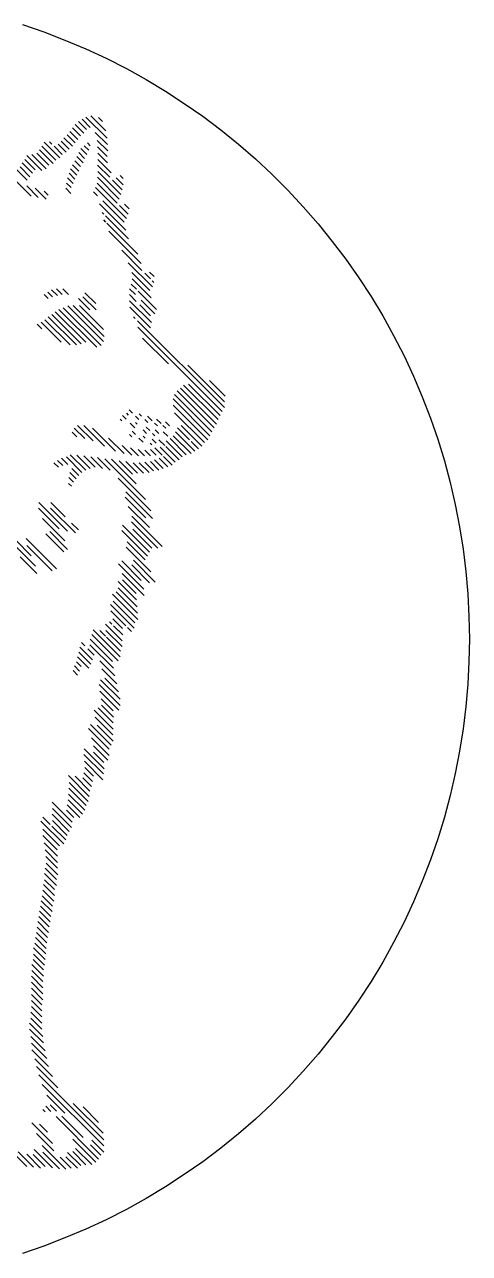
# Model space of a CAD drawing. Header units: millimetres. Extents: x 10 to 1190, y 102 to 890.
# Drawn here: x 1141 to 1172, y 132.2 to 217.8 of the extents above; entities that cross this region are included whole.
import ezdxf

# ---------------------------------------------------------------- set-up
doc = ezdxf.new("R2010")
doc.units = ezdxf.units.MM
doc.layers.add('CUT', color=1, linetype='CONTINUOUS')
doc.layers.add('ETCH', color=7, linetype='CONTINUOUS')

msp = doc.modelspace()

# ---------------------------------------------------------------- linework, layer by layer
at = {"layer": 'CUT'}
msp.add_lwpolyline([(1140.91, 217.8), (1142.39, 217.29), (1143.86, 216.72), (1145.3, 216.11), (1146.73, 215.45), (1148.13, 214.73), (1149.5, 213.97), (1150.85, 213.16), (1152.16, 212.31), (1153.45, 211.41), (1154.7, 210.46), (1155.93, 209.47), (1157.11, 208.44), (1158.26, 207.37), (1159.37, 206.26), (1160.44, 205.11), (1161.47, 203.93), (1162.46, 202.7), (1163.41, 201.45), (1164.31, 200.16), (1165.16, 198.85), (1165.97, 197.5), (1166.73, 196.13), (1167.45, 194.73), (1168.11, 193.3), (1168.72, 191.86), (1169.29, 190.39), (1169.8, 188.91), (1170.26, 187.4), (1170.66, 185.89), (1171.02, 184.36), (1171.32, 182.81), (1171.56, 181.26), (1171.75, 179.7), (1171.89, 178.14), (1171.97, 176.57), (1172, 175), (1171.97, 173.43), (1171.89, 171.86), (1171.75, 170.3), (1171.56, 168.74), (1171.32, 167.19), (1171.02, 165.64), (1170.66, 164.11), (1170.26, 162.6), (1169.8, 161.09), (1169.29, 159.61), (1168.72, 158.14), (1168.11, 156.7), (1167.45, 155.27), (1166.73, 153.87), (1165.97, 152.5), (1165.16, 151.15), (1164.31, 149.84), (1163.41, 148.55), (1162.46, 147.3), (1161.47, 146.07), (1160.44, 144.89), (1159.37, 143.74), (1158.26, 142.63), (1157.11, 141.56), (1155.93, 140.53), (1154.7, 139.54), (1153.45, 138.59), (1152.16, 137.69), (1150.85, 136.84), (1149.5, 136.03), (1148.13, 135.27), (1146.73, 134.55), (1145.3, 133.89), (1143.86, 133.28), (1142.39, 132.71), (1140.91, 132.2)], dxfattribs=at)
at = {"layer": 'ETCH'}
for points in [[(1145.66, 211.44), (1146.7, 210.4)], [(1144.38, 210.6), (1144.94, 210.04)], [(1144.56, 210.84), (1145.16, 210.24)], [(1144.79, 211.04), (1145.35, 210.48)], [(1145.05, 211.2), (1145.61, 210.64)], [(1145.31, 211.36), (1146.79, 209.88)], [(1146.2, 211.32), (1146.48, 211.04)], [(1143.78, 209.92), (1144.38, 209.32)], [(1144.01, 210.12), (1144.57, 209.56)], [(1144.19, 210.36), (1144.75, 209.8)], [(1145.97, 210.28), (1146.81, 209.44)], [(1138.06, 209.28), (1141.5, 205.84)], [(1139.15, 209.04), (1141.23, 206.96)], [(1142.08, 209.08), (1143.04, 208.12)], [(1142.26, 209.32), (1143.22, 208.36)], [(1142.41, 209.6), (1143.49, 208.52)], [(1142.79, 209.64), (1142.95, 209.48)], [(1143.11, 209.32), (1143.67, 208.76)], [(1143.38, 209.48), (1143.94, 208.92)], [(1143.6, 209.68), (1144.16, 209.12)], [(1144.82, 208.88), (1145.22, 208.48)], [(1144.97, 209.16), (1145.37, 208.76)], [(1145.19, 209.36), (1145.51, 209.04)], [(1145.42, 209.56), (1145.62, 209.36)], [(1146.11, 209.72), (1146.83, 209)], [(1146.12, 209.28), (1146.8, 208.6)], [(1140.88, 208.16), (1141.6, 207.44)], [(1141.06, 208.4), (1141.78, 207.68)], [(1141.21, 208.68), (1142.25, 207.64)], [(1141.55, 208.76), (1142.55, 207.76)], [(1141.89, 208.84), (1142.73, 208)], [(1144.39, 208.04), (1144.83, 207.6)], [(1144.54, 208.32), (1144.94, 207.92)], [(1144.68, 208.6), (1145.12, 208.16)], [(1146.14, 208.84), (1146.82, 208.16)], [(1146.15, 208.4), (1147.07, 207.48)], [(1140.73, 207.88), (1141.41, 207.2)], [(1144.14, 207.44), (1144.54, 207.04)], [(1144.25, 207.76), (1144.69, 207.32)], [(1146.12, 207.16), (1147.64, 205.64)], [(1146.13, 208), (1146.97, 207.16)], [(1146.14, 207.56), (1147.74, 205.96)], [(1147.7, 207.28), (1147.9, 207.08)], [(1141.2, 206.56), (1142, 205.76)], [(1141.79, 206.4), (1142.55, 205.64)], [(1143.91, 206.4), (1144.27, 206.04)], [(1143.97, 206.76), (1144.29, 206.44)], [(1144.04, 207.12), (1144.44, 206.72)], [(1145.99, 206.44), (1148.15, 204.28)], [(1146.1, 206.76), (1147.5, 205.36)], [(1147.17, 206.96), (1147.85, 206.28)], [(1147.43, 207.12), (1147.91, 206.64)], [(1142.41, 206.2), (1142.69, 205.92)], [(1145.85, 206.16), (1146.13, 205.88)], [(1146.49, 205.52), (1147.97, 204.04)], [(1146.26, 205.32), (1148.1, 203.48)], [(1146.44, 204.72), (1146.56, 204.6)], [(1147.66, 205.2), (1148.26, 204.6)], [(1148, 205.28), (1148.32, 204.96)], [(1146.53, 204.2), (1146.69, 204.04)], [(1146.68, 204.48), (1148.28, 202.88)], [(1146.77, 203.96), (1148.93, 201.8)], [(1146.91, 203.4), (1149.15, 201.16)], [(1147.81, 202.08), (1149.21, 200.68)], [(1148.26, 201.2), (1149.94, 199.52)], [(1148.52, 200.52), (1149.76, 199.28)], [(1149.41, 200.48), (1149.81, 200.08)], [(1149.75, 200.56), (1150.07, 200.24)], [(1148.47, 199.72), (1148.83, 199.36)], [(1148.53, 200.08), (1149.85, 198.76)], [(1149.93, 199.96), (1150.05, 199.84)], [(1142.4, 199), (1142.68, 198.72)], [(1142.66, 199.16), (1142.98, 198.84)], [(1142.93, 199.32), (1143.33, 198.92)], [(1143.27, 199.4), (1143.67, 199)], [(1143.7, 199.4), (1144.1, 199)], [(1144.8, 198.72), (1145.6, 197.92)], [(1145.11, 198.84), (1146.03, 197.92)], [(1145.25, 199.12), (1146.01, 198.36)], [(1148.34, 199), (1148.82, 198.52)], [(1148.36, 199.4), (1148.76, 199)], [(1148.95, 199.24), (1150.23, 197.96)], [(1149.16, 198.6), (1150.12, 197.64)], [(1143.18, 197.8), (1145.3, 195.68)], [(1143.44, 197.96), (1146.08, 195.32)], [(1143.74, 198.08), (1146.38, 195.44)], [(1144.05, 198.2), (1146.53, 195.72)], [(1144.43, 198.24), (1146.59, 196.08)], [(1144.86, 198.24), (1146.54, 196.56)], [(1148.36, 198.56), (1149.88, 197.04)], [(1148.37, 198.12), (1149.81, 196.68)], [(1149.06, 198.28), (1149.82, 197.52)], [(1141.93, 196.92), (1142.25, 196.6)], [(1142.2, 197.08), (1143.6, 195.68)], [(1142.46, 197.24), (1144.22, 195.48)], [(1142.69, 197.44), (1144.65, 195.48)], [(1142.95, 197.6), (1144.99, 195.56)], [(1148.63, 197.44), (1148.75, 197.32)], [(1148.91, 197.16), (1154.95, 191.12)], [(1148.92, 196.72), (1154.8, 190.84)], [(1149.26, 195.96), (1151.06, 194.16)], [(1152.41, 194.08), (1154.97, 191.52)], [(1152.11, 192.68), (1154.51, 190.28)], [(1152.46, 192.76), (1154.66, 190.56)], [(1153.92, 193), (1155, 191.92)], [(1151.48, 192.04), (1154.08, 189.44)], [(1151.67, 192.28), (1154.23, 189.72)], [(1151.89, 192.48), (1154.41, 189.96)], [(1148.32, 190.96), (1148.56, 190.72)], [(1151.38, 191.72), (1153.94, 189.16)], [(1151.39, 191.28), (1153.79, 188.88)], [(1147.69, 190.32), (1147.81, 190.2)], [(1147.87, 190.56), (1148.11, 190.32)], [(1148.13, 190.72), (1148.25, 190.6)], [(1148.39, 190.04), (1148.71, 189.72)], [(1148.76, 190.52), (1149, 190.28)], [(1148.77, 190.08), (1148.89, 189.96)], [(1149.02, 190.68), (1149.18, 190.52)], [(1149.42, 190.28), (1149.62, 190.08)], [(1149.61, 190.52), (1149.93, 190.2)], [(1150.09, 190.04), (1150.29, 189.84)], [(1150.23, 190.32), (1150.55, 190)], [(1150.86, 190.12), (1151.14, 189.84)], [(1151.49, 190.76), (1153.57, 188.68)], [(1144.36, 189.4), (1144.68, 189.08)], [(1144.51, 189.68), (1145.23, 188.96)], [(1144.73, 189.88), (1145.81, 188.8)], [(1145.16, 189.88), (1146.6, 188.44)], [(1145.78, 189.68), (1147.38, 188.08)], [(1148.34, 189.24), (1148.5, 189.08)], [(1148.53, 189.48), (1148.77, 189.24)], [(1149.29, 189.56), (1149.53, 189.32)], [(1149.52, 189.76), (1149.76, 189.52)], [(1149.96, 189.32), (1150.12, 189.16)], [(1150.14, 189.56), (1150.38, 189.32)], [(1150.67, 189.88), (1150.87, 189.68)], [(1150.69, 189.44), (1151.01, 189.12)], [(1151.54, 189.44), (1152.9, 188.08)], [(1151.68, 189.72), (1152.52, 188.88)], [(1151.94, 189.88), (1153.38, 188.44)], [(1146.89, 189), (1147.97, 187.92)], [(1147.83, 188.48), (1148.51, 187.8)], [(1149.01, 189), (1149.29, 188.72)], [(1149.31, 189.12), (1149.43, 189)], [(1149.79, 188.64), (1149.91, 188.52)], [(1149.93, 188.92), (1150.21, 188.64)], [(1150.4, 188.88), (1150.8, 188.48)], [(1150.49, 188.36), (1151.53, 187.32)], [(1150.88, 188.4), (1151.8, 187.48)], [(1150.9, 188.8), (1152.02, 187.68)], [(1151.17, 188.96), (1152.29, 187.84)], [(1151.39, 189.16), (1152.63, 187.92)], [(1152.64, 188.76), (1153.16, 188.24)], [(1143.62, 187.6), (1144.06, 187.16)], [(1143.96, 187.68), (1145.04, 186.6)], [(1144.23, 187.84), (1145.31, 186.76)], [(1144.69, 187.8), (1145.61, 186.88)], [(1145.16, 187.76), (1145.96, 186.96)], [(1145.66, 187.68), (1146.46, 186.88)], [(1146.12, 187.64), (1147, 186.76)], [(1146.63, 187.56), (1149.47, 184.72)], [(1147.09, 187.52), (1148.81, 185.8)], [(1148.41, 188.32), (1148.97, 187.76)], [(1148.96, 188.2), (1149.4, 187.76)], [(1149.42, 188.16), (1149.82, 187.76)], [(1149.81, 188.2), (1150.21, 187.8)], [(1150.1, 187.48), (1150.7, 186.88)], [(1150.11, 188.32), (1150.63, 187.8)], [(1150.41, 187.6), (1151.01, 187)], [(1150.71, 187.72), (1151.31, 187.12)], [(1143.09, 187.28), (1143.41, 186.96)], [(1143.35, 187.44), (1143.71, 187.08)], [(1144.34, 186.88), (1144.82, 186.4)], [(1147.64, 187.4), (1148.56, 186.48)], [(1148.1, 187.36), (1148.9, 186.56)], [(1148.61, 187.28), (1149.33, 186.56)], [(1149.03, 187.28), (1149.71, 186.6)], [(1149.41, 187.32), (1150.01, 186.72)], [(1149.8, 187.36), (1150.4, 186.76)], [(1144.11, 185.84), (1144.31, 185.64)], [(1144.13, 186.24), (1144.45, 185.92)], [(1144.19, 186.6), (1144.63, 186.16)], [(1147.56, 186.2), (1149.84, 183.92)], [(1148.1, 185.24), (1149.94, 183.4)], [(1142.01, 184.12), (1143.45, 182.68)], [(1142.03, 184.52), (1144.03, 182.52)], [(1142.86, 184.12), (1144.58, 182.4)], [(1142.88, 184.52), (1143.88, 183.52)], [(1148.04, 184.88), (1149.48, 183.44)], [(1148.25, 184.24), (1149.73, 182.76)], [(1142.3, 183.4), (1143.86, 181.84)], [(1148.51, 183.56), (1150.63, 181.44)], [(1142.8, 182.48), (1144.04, 181.24)], [(1144.32, 183.08), (1144.8, 182.6)], [(1147.81, 182.56), (1149.61, 180.76)], [(1147.87, 182.92), (1149.75, 181.04)], [(1148.48, 183.16), (1150.32, 181.32)], [(1148.58, 182.64), (1149.9, 181.32)], [(1140.4, 181.48), (1141.8, 180.08)], [(1140.43, 181.88), (1141.51, 180.8)], [(1141.16, 182), (1143.28, 179.88)], [(1141.21, 181.52), (1142.97, 179.76)], [(1142.53, 182.32), (1143.77, 181.08)], [(1148.19, 181.76), (1149.43, 180.52)], [(1140.74, 180.72), (1141.9, 179.56)], [(1148.12, 181.4), (1149.84, 179.68)], [(1147.58, 180.24), (1149.34, 178.48)], [(1147.81, 180.44), (1149.17, 179.08)], [(1148.51, 180.16), (1149.75, 178.92)], [(1148.62, 180.48), (1150.14, 178.96)], [(1147.55, 179), (1148.83, 177.72)], [(1147.84, 179.56), (1149.36, 178.04)], [(1147.86, 179.12), (1148.82, 178.16)], [(1147.16, 178.12), (1148.92, 176.36)], [(1147.42, 178.28), (1148.9, 176.8)], [(1147.57, 178.56), (1148.89, 177.24)], [(1147.03, 177.4), (1148.67, 175.76)], [(1147.21, 177.64), (1148.73, 176.12)], [(1147.05, 176.96), (1148.09, 175.92)], [(1147.18, 176.4), (1147.86, 175.72)], [(1145.82, 175.64), (1147.7, 173.76)], [(1146.28, 175.6), (1146.68, 175.2)], [(1146.69, 176.04), (1147.85, 174.88)], [(1146.71, 175.6), (1147.83, 174.48)], [(1146.96, 176.2), (1147.12, 176.04)], [(1147.24, 175.92), (1147.88, 175.28)], [(1148.21, 175.8), (1148.49, 175.52)], [(1145, 174.76), (1145.24, 174.52)], [(1145.61, 175), (1147.17, 173.44)], [(1145.72, 175.32), (1147.56, 173.48)], [(1146.76, 175.12), (1147.72, 174.16)], [(1144.83, 174.08), (1145.67, 173.24)], [(1144.9, 174.44), (1145.78, 173.56)], [(1145.44, 174.32), (1145.88, 173.88)], [(1145.59, 174.6), (1147.23, 172.96)], [(1144.52, 173.12), (1144.88, 172.76)], [(1144.67, 173.4), (1144.99, 173.08)], [(1144.73, 173.76), (1145.53, 172.96)], [(1146.28, 173.48), (1147.32, 172.44)], [(1146.42, 172.92), (1147.46, 171.88)], [(1144.42, 172.8), (1144.74, 172.48)], [(1146.33, 172.16), (1147.69, 170.8)], [(1146.63, 172.28), (1147.59, 171.32)], [(1146.23, 171.84), (1147.71, 170.36)], [(1146.28, 171.36), (1147.6, 170.04)], [(1146.38, 170.84), (1147.22, 170)], [(1146.39, 170.4), (1147.23, 169.56)], [(1145.9, 170.04), (1147.22, 168.72)], [(1145.96, 169.56), (1147.2, 168.32)], [(1146.17, 170.2), (1147.21, 169.16)], [(1145.49, 168.76), (1146.93, 167.32)], [(1145.63, 169.04), (1147.07, 167.6)], [(1146.1, 169), (1147.22, 167.88)], [(1145.7, 168.12), (1146.94, 166.88)], [(1145.17, 166.96), (1146.53, 165.6)], [(1145.19, 167.36), (1146.59, 165.96)], [(1145.84, 167.56), (1146.84, 166.56)], [(1145.85, 167.12), (1146.57, 166.4)], [(1145.22, 166.48), (1146.5, 165.2)], [(1144.1, 165.48), (1145.54, 164.04)], [(1144.56, 165.44), (1145.6, 164.4)], [(1145.11, 165.32), (1145.71, 164.72)], [(1145.17, 165.68), (1145.77, 165.08)], [(1145.24, 166.04), (1145.84, 165.44)], [(1144.13, 164.6), (1145.33, 163.4)], [(1144.16, 165), (1145.48, 163.68)], [(1142.97, 163.64), (1144.37, 162.24)], [(1144.08, 163.8), (1145.08, 162.8)], [(1144.11, 164.2), (1145.23, 163.08)], [(1142.96, 162.8), (1144.16, 161.6)], [(1142.99, 163.2), (1144.31, 161.88)], [(1143.96, 163.08), (1144.48, 162.56)], [(1144.02, 163.44), (1144.9, 162.56)], [(1142.17, 162.32), (1143.77, 160.72)], [(1142.31, 162.6), (1142.83, 162.08)], [(1142.95, 161.96), (1143.91, 161)], [(1142.98, 162.36), (1144.02, 161.32)], [(1142.31, 161.76), (1143.47, 160.6)], [(1142.32, 161.32), (1143.32, 160.32)], [(1142.42, 160.8), (1143.34, 159.88)], [(1142.47, 160.32), (1143.35, 159.44)], [(1142.53, 159.84), (1143.33, 159.04)], [(1142.56, 159.38), (1143.36, 158.58)], [(1142.44, 158.66), (1143.28, 157.82)], [(1142.48, 159.04), (1143.28, 158.24)], [(1142.36, 157.89), (1143.12, 157.13)], [(1142.44, 158.23), (1143.12, 157.55)], [(1142.2, 156.77), (1142.96, 156.01)], [(1142.28, 157.12), (1143, 156.4)], [(1142.32, 157.5), (1143.08, 156.74)], [(1142.08, 156.05), (1142.84, 155.29)], [(1142.16, 156.39), (1142.88, 155.67)], [(1141.96, 155.32), (1142.72, 154.56)], [(1142.04, 155.66), (1142.76, 154.94)], [(1141.8, 154.2), (1142.56, 153.44)], [(1141.88, 154.55), (1142.6, 153.83)], [(1141.92, 154.93), (1142.64, 154.21)], [(1141.68, 153.48), (1142.48, 152.68)], [(1141.76, 153.82), (1142.52, 153.06)], [(1141.64, 152.67), (1142.36, 151.95)], [(1141.68, 153.05), (1142.44, 152.29)], [(1141.56, 152.32), (1142.36, 151.52)], [(1141.56, 151.9), (1142.32, 151.14)], [(1141.52, 151.51), (1142.32, 150.71)], [(1141.52, 151.09), (1142.32, 150.29)], [(1141.52, 150.67), (1142.32, 149.87)], [(1141.52, 150.24), (1142.24, 149.52)], [(1141.52, 149.82), (1142.24, 149.1)], [(1141.48, 149.01), (1142.24, 148.25)], [(1141.52, 149.39), (1142.24, 148.67)], [(1141.4, 148.24), (1142.32, 147.32)], [(1141.48, 148.58), (1142.24, 147.82)], [(1141.4, 147.82), (1142.36, 146.86)], [(1141.48, 147.31), (1142.48, 146.31)], [(1141.52, 146.85), (1142.6, 145.77)], [(1141.56, 146.38), (1142.72, 145.22)], [(1141.76, 145.76), (1143, 144.52)], [(1141.88, 145.21), (1143.36, 143.73)], [(1142.04, 144.63), (1146.56, 140.11)], [(1142.28, 143.97), (1146.56, 139.69)], [(1142.6, 143.22), (1143.84, 141.98)], [(1142.32, 142.23), (1142.48, 142.07)], [(1142.52, 142.45), (1142.88, 142.09)], [(1142.84, 142.56), (1143.28, 142.12)], [(1144.44, 142.65), (1146.52, 140.57)], [(1145.12, 142.4), (1146.2, 141.32)], [(1138.2, 141.26), (1141.2, 138.26)], [(1141.56, 141.29), (1143, 139.85)], [(1143.24, 141.73), (1146.2, 138.77)], [(1143.64, 141.76), (1145.12, 140.28)], [(1141.88, 140.55), (1143.08, 139.35)], [(1142.08, 141.2), (1142.64, 140.64)], [(1142.28, 139.72), (1143.92, 138.08)], [(1144.4, 140.15), (1146, 138.55)], [(1145.64, 139.76), (1146.36, 139.04)], [(1145.72, 140.1), (1146.56, 139.26)], [(1140.6, 139.28), (1141.68, 138.2)], [(1141.2, 139.11), (1142.16, 138.15)], [(1141.64, 139.09), (1142.48, 138.25)], [(1141.72, 139.44), (1143, 138.16)], [(1142.32, 139.26), (1143.48, 138.1)], [(1143.52, 138.91), (1144.28, 138.15)], [(1143.92, 138.93), (1144.72, 138.13)], [(1144.04, 139.24), (1144.96, 138.32)], [(1144.4, 139.3), (1145.32, 138.38)], [(1144.6, 139.52), (1145.72, 138.4)]]:
    msp.add_lwpolyline(points, dxfattribs=at)

doc.saveas('drawing.dxf')
